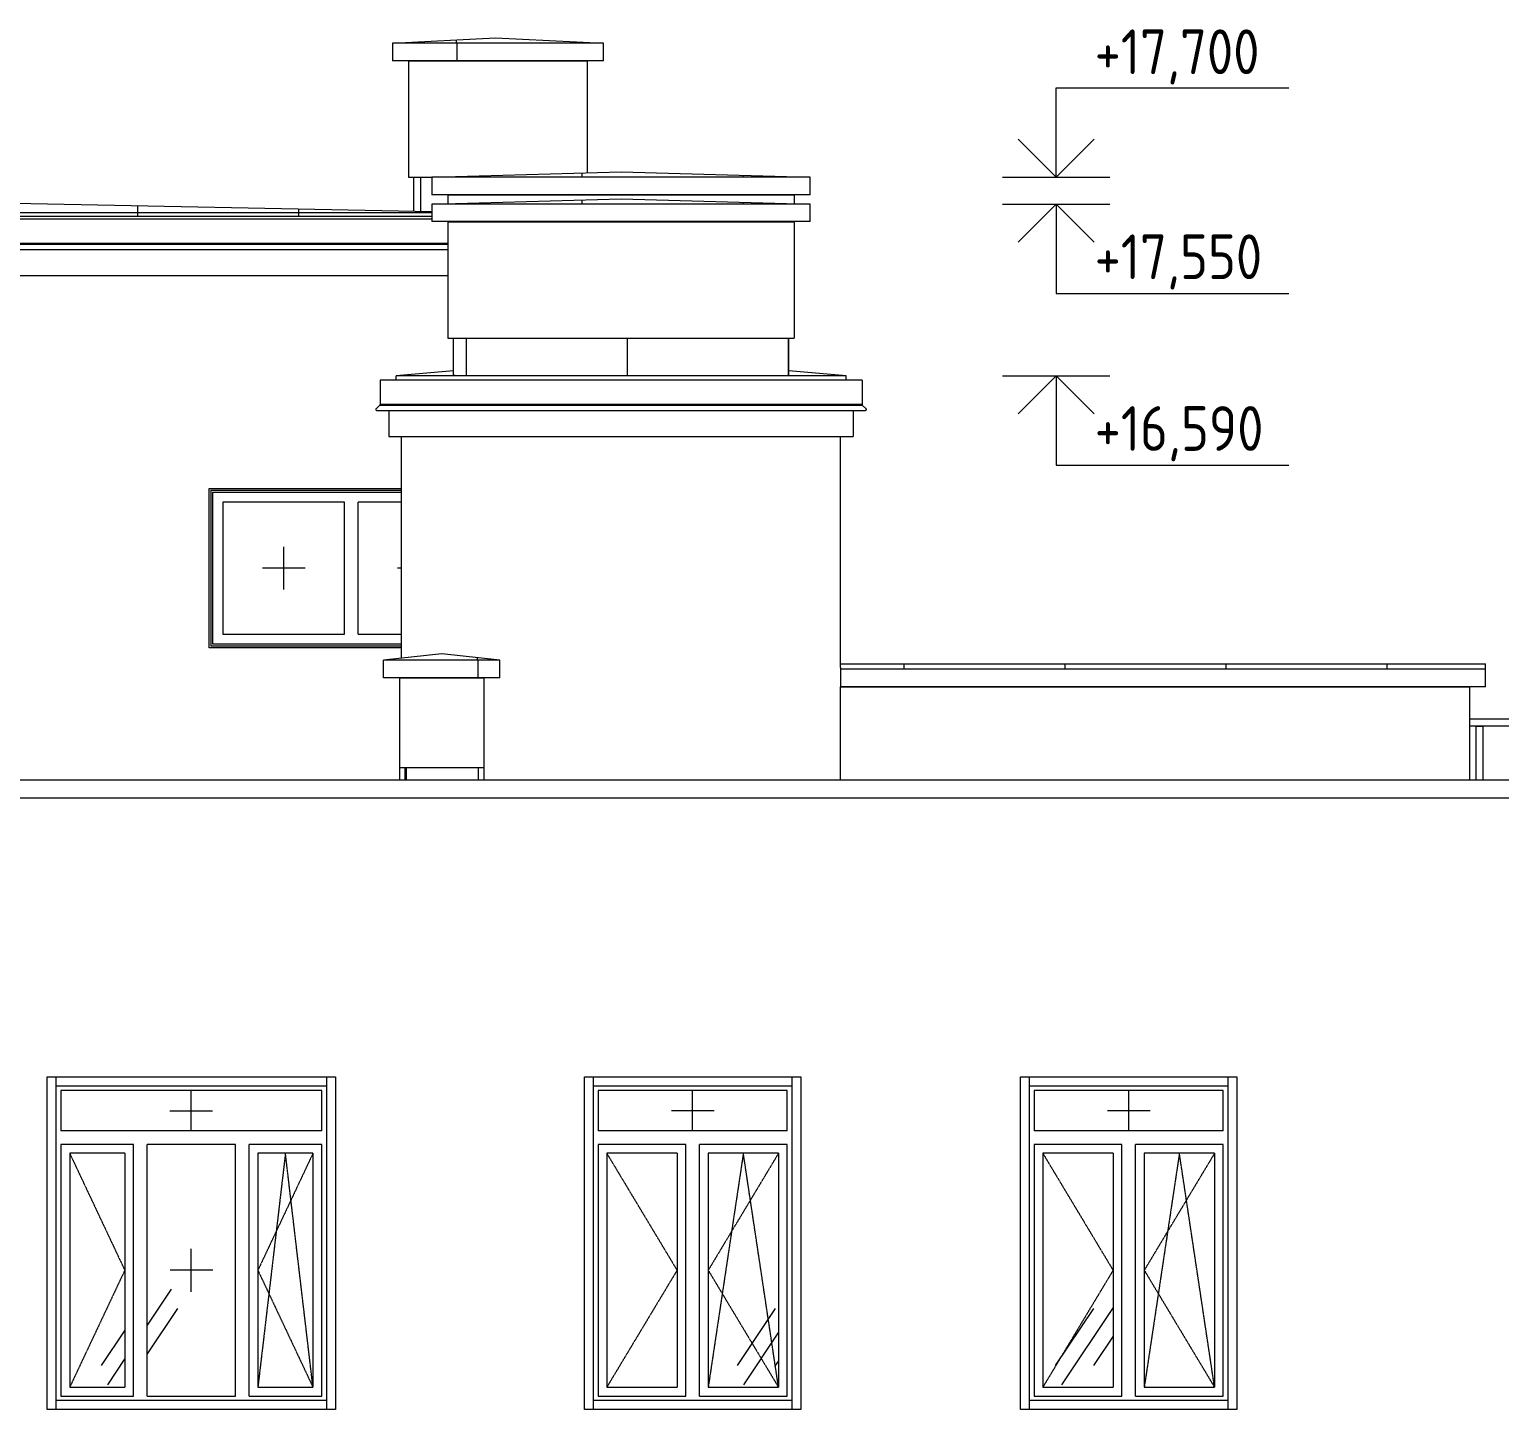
# Model space of a CAD drawing. Header units: millimetres. Extents: x -515342 to 330399, y -224905 to 507333.
# Drawn here: x 186898 to 195116, y -40319 to -32602 of the extents above; entities that cross this region are included whole.
import ezdxf

# ---------------------------------------------------------------- set-up
doc = ezdxf.new("R2010")
doc.units = ezdxf.units.MM
doc.linetypes.add('ASVP_Штриховая_ш2 п1', pattern=[3, 2, -1])
doc.layers.get('0').update_dxf_attribs({"lineweight": 0})
for name, color, linetype, lineweight in [('Аннотация', 7, 'Continuous', 0), ('Витраж', 7, 'Continuous', 0), ('Крыша', 7, 'Continuous', 0), ('Крыша штриховка', 7, 'Continuous', 0), ('Линии', 7, 'Continuous', 0), ('Обобщенные модели', 7, 'Continuous', 0), ('Ограждение', 7, 'Continuous', 0), ('Окна', 7, 'Continuous', 0), ('Окна открывание', 7, 'Continuous', 0), ('Отметки', 7, 'Continuous', 0), ('Стены внутренние', 7, 'Continuous', 0), ('Стены наружные', 7, 'Continuous', 0), ('Стены штриховка поверхности', 7, 'Continuous', 0)]:
    doc.layers.add(name, color=color, linetype=linetype, lineweight=lineweight)
doc.styles.add('GOST Common_1', font='', dxfattribs={"width": 0.9, "height": 250})
doc.styles.get('GOST Common_1').set_extended_font_data('GOST Common')
pattern_1 = [(236.31, (997.1, 1244.6), (-1777.996, -3556.002), [641.07, -5769.6]), (236.31, (1032.67, 1137.9), (-1777.996, -3556.002), [384.64, -6026.03]), (236.31, (819.3, 1137.9), (-1777.996, -3556.002), [384.64, -6026.03])]

# ---------------------------------------------------------------- blocks, each defined once
blk = doc.blocks.new('Окно_ПВХ_2Створки_1Фрамуга-верх - АР_Окно_ОП_1820_h_х11700_2ст1фр-в-V19-Фасад Д-А_')
at = {"layer": 'Окна'}
h = blk.add_hatch(dxfattribs=at)
h.set_pattern_fill('FP_1', color=256, style=0, pattern_type=2)
h.set_pattern_definition(pattern_1)
h.paths.add_polyline_path([(-4517.4, 10935), (-4517.8, 12243), (-4910.4, 12243), (-4910.4, 10935), (-4517.8, 10935)])
for p, q in [((-4468.4, 12594), (-5526.4, 12594)), ((-5526.4, 12594), (-5526.4, 12368)), ((-4468.4, 12368), (-4468.4, 12594)), ((-4468.4, 12368), (-5526.4, 12368)), ((-5035.4, 12292), (-5526.4, 12292)), ((-5526.4, 12292), (-5526.4, 10886)), ((-5035.4, 10886), (-5035.4, 12292)), ((-4468.4, 12292), (-4959.4, 12292)), ((-4959.4, 10886), (-4959.4, 12292)), ((-4468.4, 10886), (-4468.4, 12292)), ((-5477.4, 12243), (-5477.4, 10935)), ((-5084.4, 12243), (-5477.4, 12243)), ((-5084.4, 12243), (-5084.4, 10935)), ((-4910.4, 12243), (-4910.4, 10935)), ((-4517.4, 12243), (-4910.4, 12243)), ((-4517.4, 12243), (-4517.4, 10935)), ((-5477.4, 10935), (-5084.4, 10935)), ((-4910.4, 10935), (-4517.4, 10935)), ((-5526.4, 10886), (-5035.4, 10886)), ((-4959.4, 10886), (-4468.4, 10886))]:
    blk.add_line(p, q, dxfattribs=at)
at = {"layer": 'Окна открывание', "linetype": 'ASVP_Штриховая_ш2 п1'}
for p, q in [((-4997.4, 12368), (-4997.4, 12594)), ((-4877.4, 12481), (-5117.4, 12481)), ((-5477.4, 12243), (-5084.4, 11589)), ((-4713.9, 12243), (-4910.4, 10935)), ((-4517.4, 12243), (-4910.4, 11589)), ((-4517.4, 10935), (-4713.9, 12243)), ((-5084.4, 11589), (-5477.4, 10935)), ((-4910.4, 11589), (-4517.4, 10935))]:
    blk.add_line(p, q, dxfattribs=at)
blk = doc.blocks.new('Окно_ПВХ_2Створки_1Фрамуга-верх - АР_Окно_ОП_1820_h_х11700_2ст1фр-в-V20-Фасад Д-А_')
at = {"layer": 'Окна'}
h = blk.add_hatch(dxfattribs=at)
h.set_pattern_fill('FP_1', color=256, style=0, pattern_type=2)
h.set_pattern_definition(pattern_1)
h.paths.add_polyline_path([(-2646.9, 10935), (-2646.9, 12243), (-3039.9, 12243), (-3039.9, 10935), (-2661, 10935)])
for p, q in [((-2030.9, 12594), (-3088.9, 12594)), ((-3088.9, 12594), (-3088.9, 12368)), ((-2030.9, 12368), (-2030.9, 12594)), ((-2030.9, 12368), (-3088.9, 12368)), ((-2597.9, 12292), (-3088.9, 12292)), ((-3088.9, 12292), (-3088.9, 10886)), ((-2597.9, 10886), (-2597.9, 12292)), ((-2030.9, 12292), (-2521.9, 12292)), ((-2521.9, 10886), (-2521.9, 12292)), ((-2030.9, 10886), (-2030.9, 12292)), ((-3039.9, 12243), (-3039.9, 10935)), ((-2646.9, 12243), (-3039.9, 12243)), ((-2646.9, 12243), (-2646.9, 10935)), ((-2472.9, 12243), (-2472.9, 10935)), ((-2079.9, 12243), (-2472.9, 12243)), ((-2079.9, 12243), (-2079.9, 10935)), ((-3039.9, 10935), (-2646.9, 10935)), ((-2472.9, 10935), (-2079.9, 10935)), ((-3088.9, 10886), (-2597.9, 10886)), ((-2521.9, 10886), (-2030.9, 10886))]:
    blk.add_line(p, q, dxfattribs=at)
at = {"layer": 'Окна открывание', "linetype": 'ASVP_Штриховая_ш2 п1'}
for p, q in [((-2559.9, 12368), (-2559.9, 12594)), ((-2439.9, 12481), (-2679.9, 12481)), ((-3039.9, 12243), (-2646.9, 11589)), ((-2276.4, 12243), (-2472.9, 10935)), ((-2079.9, 12243), (-2472.9, 11589)), ((-2079.9, 10935), (-2276.4, 12243)), ((-2646.9, 11589), (-3039.9, 10935)), ((-2472.9, 11589), (-2079.9, 10935))]:
    blk.add_line(p, q, dxfattribs=at)
blk = doc.blocks.new('Окно_ПВХ_3Створки_1Фрамуга-верх - АР_Окно_ОП_1820_h_х1570_3ст2фр-в-V21-Фасад Д-А_')
at = {"layer": 'Окна'}
h = blk.add_hatch(dxfattribs=at)
h.set_pattern_fill('FP_1', color=256, style=0, pattern_type=2)
h.set_pattern_definition(pattern_1)
h.paths.add_polyline_path([(-8479.7, 10935), (-8171.7, 10935), (-8171.7, 12243), (-8479.7, 12243), (-8479.7, 11063.7)])
at = {"layer": 'Окна открывание'}
h = blk.add_hatch(dxfattribs=at)
h.set_pattern_fill('FP_1', color=256, style=0, pattern_type=2)
h.set_pattern_definition(pattern_1)
h.paths.add_polyline_path([(-7552.7, 10886), (-7552.7, 12292), (-8046.7, 12292), (-8046.7, 10886), (-7767.1, 10886)])
at = {"layer": 'Окна'}
for p, q in [((-7070.7, 12594), (-8528.7, 12594)), ((-8528.7, 12594), (-8528.7, 12368)), ((-7070.7, 12368), (-7070.7, 12594)), ((-7070.7, 12368), (-8528.7, 12368)), ((-8122.7, 12292), (-8528.7, 12292)), ((-8528.7, 12292), (-8528.7, 10886)), ((-8122.7, 10886), (-8122.7, 12292)), ((-7552.7, 12292), (-8046.7, 12292)), ((-8046.7, 10886), (-8046.7, 12292)), ((-7552.7, 10886), (-7552.7, 12292)), ((-7070.7, 12292), (-7476.7, 12292)), ((-7476.7, 10886), (-7476.7, 12292)), ((-7070.7, 10886), (-7070.7, 12292)), ((-8479.7, 12243), (-8479.7, 10935)), ((-8171.7, 12243), (-8479.7, 12243)), ((-8171.7, 12243), (-8171.7, 10935)), ((-7427.7, 12243), (-7427.7, 10935)), ((-7119.7, 12243), (-7427.7, 12243)), ((-7119.7, 12243), (-7119.7, 10935)), ((-8479.7, 10935), (-8171.7, 10935)), ((-7427.7, 10935), (-7119.7, 10935)), ((-8528.7, 10886), (-8122.7, 10886)), ((-8046.7, 10886), (-7552.7, 10886)), ((-7476.7, 10886), (-7070.7, 10886))]:
    blk.add_line(p, q, dxfattribs=at)
at = {"layer": 'Окна открывание', "linetype": 'ASVP_Штриховая_ш2 п1'}
for p, q in [((-7799.7, 12368), (-7799.7, 12594)), ((-7919.7, 12481), (-7679.7, 12481)), ((-8479.7, 12243), (-8171.7, 11589)), ((-7273.7, 12243), (-7427.7, 10935)), ((-7119.7, 12243), (-7427.7, 11589)), ((-7119.7, 10935), (-7273.7, 12243)), ((-7799.7, 11469), (-7799.7, 11709)), ((-8171.7, 11589), (-8479.7, 10935)), ((-7679.7, 11589), (-7919.7, 11589)), ((-7427.7, 11589), (-7119.7, 10935))]:
    blk.add_line(p, q, dxfattribs=at)
blk = doc.blocks.new('Прямоугольный импост - АР_Откос_Металлический_50х330 Белый Правый-9899491-Фасад Д-А_')
at = {"layer": 'Витраж'}
for p, q in [((-3114.9, 2570), (-3114.9, 2620)), ((-3114.9, 2620), (-2004.9, 2620)), ((-3114.9, 2570), (-2004.9, 2570)), ((-2004.9, 2620), (-2004.9, 2570))]:
    blk.add_line(p, q, dxfattribs=at)
blk = doc.blocks.new('Прямоугольный импост - АР_Откос_Металлический_50х330 Белый Левый-9898759-Фасад Д-А_')
at = {"layer": 'Витраж'}
for p, q in [((-3114.9, 760), (-3114.9, 810)), ((-2004.9, 810), (-3114.9, 810)), ((-2004.9, 760), (-3114.9, 760)), ((-2004.9, 810), (-2004.9, 760))]:
    blk.add_line(p, q, dxfattribs=at)
blk = doc.blocks.new('Прямоугольный импост - АР_Откос_Металлический_50х330 Белый Правый-9899492-Фасад Д-А_')
at = {"layer": 'Витраж'}
for p, q in [((-2004.9, 2620), (-1954.9, 2620)), ((-2004.9, 2620), (-2004.9, 760)), ((-1954.9, 2620), (-1954.9, 760)), ((-1954.9, 760), (-2004.9, 760))]:
    blk.add_line(p, q, dxfattribs=at)
blk = doc.blocks.new('Прямоугольный импост - АР_Откос_Металлический_50х330 Белый Левый-9898760-Фасад Д-А_')
at = {"layer": 'Витраж'}
for p, q in [((-3164.9, 2620), (-3114.9, 2620)), ((-3164.9, 760), (-3164.9, 2620)), ((-3114.9, 760), (-3114.9, 2620)), ((-3114.9, 760), (-3164.9, 760))]:
    blk.add_line(p, q, dxfattribs=at)
blk = doc.blocks.new('Прямоугольный импост - АР_Откос_Металлический_50х330 Коричневый Правый-9899918-Фасад Д-А_')
at = {"layer": 'Витраж'}
for p, q in [((-8554.7, 2570), (-8554.7, 2620)), ((-8554.7, 2620), (-7044.7, 2620)), ((-8554.7, 2570), (-7044.7, 2570)), ((-7044.7, 2620), (-7044.7, 2570))]:
    blk.add_line(p, q, dxfattribs=at)
blk = doc.blocks.new('Прямоугольный импост - АР_Откос_Металлический_50х330 Коричневый Левый-9899772-Фасад Д-А_')
at = {"layer": 'Витраж'}
for p, q in [((-8554.7, 760), (-8554.7, 810)), ((-7044.7, 810), (-8554.7, 810)), ((-7044.7, 760), (-8554.7, 760)), ((-7044.7, 810), (-7044.7, 760))]:
    blk.add_line(p, q, dxfattribs=at)
blk = doc.blocks.new('Прямоугольный импост - АР_Откос_Металлический_50х330 Коричневый Правый-9899919-Фасад Д-А_')
at = {"layer": 'Витраж'}
for p, q in [((-7044.7, 2620), (-6994.7, 2620)), ((-7044.7, 2620), (-7044.7, 760)), ((-6994.7, 2620), (-6994.7, 760)), ((-6994.7, 760), (-7044.7, 760))]:
    blk.add_line(p, q, dxfattribs=at)
blk = doc.blocks.new('Прямоугольный импост - АР_Откос_Металлический_50х330 Коричневый Левый-9899773-Фасад Д-А_')
at = {"layer": 'Витраж'}
for p, q in [((-8604.7, 2620), (-8554.7, 2620)), ((-8604.7, 760), (-8604.7, 2620)), ((-8554.7, 760), (-8554.7, 2620)), ((-8554.7, 760), (-8604.7, 760))]:
    blk.add_line(p, q, dxfattribs=at)
blk = doc.blocks.new('СД_Люблино_Фасады_rvt-1-Фасад Д-А_')
at = {"layer": 'Витраж', "lineweight": 9}
for name, p in [('Прямоугольный импост - АР_Откос_Металлический_50х330 Коричневый Левый-9899773-Фасад Д-А_', (0, 10050)), ('Прямоугольный импост - АР_Откос_Металлический_50х330 Коричневый Правый-9899918-Фасад Д-А_', (0, 10050)), ('Прямоугольный импост - АР_Откос_Металлический_50х330 Коричневый Правый-9899919-Фасад Д-А_', (0, 10050)), ('Прямоугольный импост - АР_Откос_Металлический_50х330 Белый Левый-9898760-Фасад Д-А_', (-2437.5, 10050)), ('Прямоугольный импост - АР_Откос_Металлический_50х330 Белый Правый-9899491-Фасад Д-А_', (-2437.5, 10050)), ('Прямоугольный импост - АР_Откос_Металлический_50х330 Белый Правый-9899492-Фасад Д-А_', (-2437.5, 10050)), ('Прямоугольный импост - АР_Откос_Металлический_50х330 Белый Левый-9898760-Фасад Д-А_', (0, 10050)), ('Прямоугольный импост - АР_Откос_Металлический_50х330 Белый Правый-9899491-Фасад Д-А_', (0, 10050)), ('Прямоугольный импост - АР_Откос_Металлический_50х330 Белый Правый-9899492-Фасад Д-А_', (0, 10050)), ('Прямоугольный импост - АР_Откос_Металлический_50х330 Коричневый Левый-9899772-Фасад Д-А_', (0, 10050)), ('Прямоугольный импост - АР_Откос_Металлический_50х330 Белый Левый-9898759-Фасад Д-А_', (-2437.5, 10050)), ('Прямоугольный импост - АР_Откос_Металлический_50х330 Белый Левый-9898759-Фасад Д-А_', (0, 10050))]:
    blk.add_blockref(name, p, dxfattribs=at)
at = {"layer": 'Окна', "lineweight": 9}
for name in ['Окно_ПВХ_3Створки_1Фрамуга-верх - АР_Окно_ОП_1820_h_х1570_3ст2фр-в-V21-Фасад Д-А_', 'Окно_ПВХ_2Створки_1Фрамуга-верх - АР_Окно_ОП_1820_h_х11700_2ст1фр-в-V19-Фасад Д-А_', 'Окно_ПВХ_2Створки_1Фрамуга-верх - АР_Окно_ОП_1820_h_х11700_2ст1фр-в-V20-Фасад Д-А_']:
    blk.add_blockref(name, (0, 0), dxfattribs=at)
blk = doc.blocks.new('Окно_ПВХ_2Створки - АР_Окно_ОП_850_h_х1550_2ст-10187637-Фасад Д-А_')
at = {"layer": 'Окна открывание'}
h = blk.add_hatch(dxfattribs=at)
h.set_pattern_fill('FP_1', color=256, style=0, pattern_type=2)
h.set_pattern_definition(pattern_1)
h.paths.add_polyline_path([(-6625, 15146), (-6625, 15884), (-6867, 15884), (-6867, 15146)])
at = {"layer": 'Окна'}
for p, q in [((-7680, 15090), (-7680, 15940)), ((-7680, 15940), (-6625, 15940)), ((-7680, 15090), (-7680, 15940)), ((-7680, 15940), (-6625, 15940)), ((-6943, 15884), (-7624, 15884)), ((-7624, 15884), (-7624, 15146)), ((-6943, 15146), (-6943, 15884)), ((-6625, 15884), (-6867, 15884)), ((-6867, 15146), (-6867, 15884)), ((-7624, 15146), (-6943, 15146)), ((-6867, 15146), (-6625, 15146)), ((-6625, 15090), (-7680, 15090)), ((-6625, 15090), (-7680, 15090))]:
    blk.add_line(p, q, dxfattribs=at)
at = {"layer": 'Окна открывание', "linetype": 'ASVP_Штриховая_ш2 п1'}
for p, q in [((-7283.5, 15395), (-7283.5, 15635)), ((-7163.5, 15515), (-7403.5, 15515)), ((-6625, 15515), (-6646.5, 15515))]:
    blk.add_line(p, q, dxfattribs=at)
blk = doc.blocks.new('Ограждение - Ограждение-9651618-Фасад Д-А_')
at = {"layer": 'Ограждение'}
for p, q in [((-6655, 16567.7), (-6745, 16565)), ((-4050, 16565), (-6745, 16565)), ((-6745, 16565), (-6745, 16430)), ((-4140, 16567.7), (-4050, 16565)), ((-4050, 16565), (-4050, 16430)), ((-6746.2, 16426.7), (-6766.8, 16406.2)), ((-6762.7, 16396.4), (-4032.3, 16396.4)), ((-6746.2, 16426.7), (-4048.8, 16426.7)), ((-4050, 16430), (-6745, 16430)), ((-4048.8, 16426.7), (-4028.2, 16406.2))]:
    blk.add_line(p, q, dxfattribs=at)
for points in [[(-6766.8, 16406.2), (-6767.1, 16405.8), (-6767.7, 16405), (-6768.3, 16403.6), (-6768.5, 16402.1), (-6768.3, 16400.9), (-6768, 16399.9), (-6767.7, 16399.3), (-6767.3, 16398.7), (-6767, 16398.3), (-6766.7, 16398), (-6766.3, 16397.7), (-6765.9, 16397.4), (-6765.5, 16397.1), (-6764.9, 16396.8), (-6764.3, 16396.6), (-6763.8, 16396.5), (-6763.4, 16396.4), (-6763.1, 16396.4), (-6762.8, 16396.4), (-6762.7, 16396.4)], [(-4028.2, 16406.2), (-4027.9, 16405.8), (-4027.3, 16405), (-4026.7, 16403.6), (-4026.5, 16402.1), (-4026.7, 16400.9), (-4027, 16399.9), (-4027.3, 16399.3), (-4027.7, 16398.7), (-4028, 16398.3), (-4028.3, 16398), (-4028.7, 16397.7), (-4029.1, 16397.4), (-4029.5, 16397.1), (-4030.1, 16396.8), (-4030.7, 16396.6), (-4031.2, 16396.5), (-4031.6, 16396.4), (-4031.9, 16396.4), (-4032.2, 16396.4), (-4032.3, 16396.4)]]:
    blk.add_open_spline(points, degree=3, knots=[0, 0, 0, 0, 0.0833333, 0.1666667, 0.25, 0.3333333, 0.375, 0.4166667, 0.4583333, 0.4791667, 0.5, 0.5416667, 0.5625, 0.5833333, 0.625, 0.6666667, 0.6875, 0.7083333, 0.7291667, 0.75, 0.75, 0.75, 0.75], dxfattribs=at)
for points in [[(-6745, 16430), (-6745, 16429.6), (-6745.1, 16428.8), (-6745.5, 16427.7), (-6745.9, 16427), (-6746.2, 16426.7)], [(-4050, 16430), (-4050, 16429.6), (-4049.9, 16428.8), (-4049.5, 16427.7), (-4049.1, 16427), (-4048.8, 16426.7)]]:
    blk.add_open_spline(points, degree=3, dxfattribs=at)
blk = doc.blocks.new('Ограждение - Ограждение-9804452-Фасад Д-А_')
at = {"layer": 'Ограждение'}
for p, q in [((-13060, 17467.7), (-13150, 17465)), ((-6455, 17465), (-13150, 17465)), ((-13150, 17465), (-13150, 17330)), ((-13151.2, 17326.7), (-13171.8, 17306.2)), ((-13167.7, 17296.4), (-6365, 17296.4)), ((-13151.2, 17326.7), (-6365, 17326.7)), ((-6365, 17330), (-13150, 17330))]:
    blk.add_line(p, q, dxfattribs=at)
blk.add_open_spline([(-13171.8, 17306.2), (-13172.1, 17305.8), (-13172.7, 17305), (-13173.3, 17303.6), (-13173.5, 17302.1), (-13173.3, 17300.9), (-13173, 17299.9), (-13172.7, 17299.3), (-13172.3, 17298.7), (-13172, 17298.3), (-13171.7, 17298), (-13171.3, 17297.7), (-13170.9, 17297.4), (-13170.5, 17297.1), (-13169.9, 17296.8), (-13169.3, 17296.6), (-13168.8, 17296.5), (-13168.4, 17296.4), (-13168.1, 17296.4), (-13167.8, 17296.4), (-13167.7, 17296.4)], degree=3, knots=[0, 0, 0, 0, 0.0833333, 0.1666667, 0.25, 0.3333333, 0.375, 0.4166667, 0.4583333, 0.4791667, 0.5, 0.5416667, 0.5625, 0.5833333, 0.625, 0.6666667, 0.6875, 0.7083333, 0.7291667, 0.75, 0.75, 0.75, 0.75], dxfattribs=at)
blk.add_open_spline([(-13150, 17330), (-13150, 17329.6), (-13150.1, 17328.8), (-13150.5, 17327.7), (-13150.9, 17327), (-13151.2, 17326.7)], degree=3, dxfattribs=at)
blk = doc.blocks.new('Ограждение - Ограждение-9810127-Фасад Д-А_')
at = {"layer": 'Ограждение'}
for p, q in [((519, 14330), (-16124, 14330)), ((-16124, 14230), (519, 14230))]:
    blk.add_line(p, q, dxfattribs=at)
blk = doc.blocks.new('Прямоугольный импост - АР_Импост_40х40 _стойка ограждения на кровле_-10057260-Фасад Д-А_')
at = {"layer": 'Витраж'}
for p, q in [((-300, 14671), (-600, 14671)), ((-300, 14631), (-600, 14631))]:
    blk.add_line(p, q, dxfattribs=at)
blk = doc.blocks.new('Прямоугольный импост - АР_Импост_40х40 _стойка ограждения на кровле_-V130-Фасад Д-А_')
at = {"layer": 'Витраж'}
for p, q in [((-600, 14671), (-655, 14671)), ((-600, 14631), (-655, 14631))]:
    blk.add_line(p, q, dxfattribs=at)
blk = doc.blocks.new('Прямоугольный импост - АР_Импост_40х40 _стойка ограждения на кровле_-V131-Фасад Д-А_')
at = {"layer": 'Витраж'}
for p, q in [((-620, 14631), (-580, 14631)), ((-620, 14631), (-620, 14330)), ((-580, 14631), (-580, 14330))]:
    blk.add_line(p, q, dxfattribs=at)
blk = doc.blocks.new('откос_окно_штукатурка - АР_Отделка_Откос-10187838-Фасад Д-А_')
at = {"layer": 'Обобщенные модели'}
for p, q in [((-7700, 15950), (-7700, 15960)), ((-7700, 15960), (-6625, 15960)), ((-7700, 15070), (-7700, 15950)), ((-7690, 15950), (-7690, 15080)), ((-7690, 15950), (-6625, 15950)), ((-6625, 15070), (-7700, 15070)), ((-7690, 15080), (-6625, 15080))]:
    blk.add_line(p, q, dxfattribs=at)
blk = doc.blocks.new('Высотные отметки - Стрелка вверх-5091-Фасад Д-А_')
at = {"layer": 'Аннотация'}
for p, q in [((-19235.1, 700), (-20535.1, 700)), ((-19235.1, 200), (-19235.1, 700)), ((-19235.1, 200), (-19447.2, 412.1)), ((-19235.1, 200), (-19022.9, 412.1)), ((-18935.1, 200), (-19535.1, 200))]:
    blk.add_line(p, q, dxfattribs=at)
blk = doc.blocks.new('Высотные отметки - Стрелка вниз-5092-Фасад Д-А_')
at = {"layer": 'Аннотация'}
for p, q in [((-18939.5, 0), (-19539.5, 0)), ((-19239.5, 0), (-19451.7, -212.1)), ((-19239.5, 0), (-19239.5, -500)), ((-19239.5, 0), (-19027.4, -212.1)), ((-19239.5, -500), (-20539.5, -500))]:
    blk.add_line(p, q, dxfattribs=at)

msp = doc.modelspace()

# ---------------------------------------------------------------- hatches: boundary and pattern name
at = {"layer": 'Крыша штриховка'}
h = msp.add_hatch(dxfattribs=at)
h.set_pattern_fill('FP_35', color=256, style=0, pattern_type=2)
h.set_pattern_definition([(0, (195585.7, -31827.6), (0, 942.82), []), (90, (195585.7, -31827.6), (-900, 6e-14), [])])
h.paths.add_polyline_path([(190107.9839, -32678.982), (189503.2271, -32648.982), (188927.9839, -32678.982), (189228.4368, -32678.982)])
h = msp.add_hatch(dxfattribs=at)
h.set_pattern_fill('FP_34', color=256, style=0, pattern_type=2)
h.set_pattern_definition([(0, (195586, -38029), (0, 10000), []), (90, (195585.7, -38029.2), (-900, 6e-14), [])])
h.paths.add_polyline_path([(190107.9839, -32777.182), (190107.9839, -32678.982), (188927.9839, -32678.982), (188927.9839, -32777.182), (189228.4368, -32777.182)])
h = msp.add_hatch(dxfattribs=at)
h.set_pattern_fill('FP_29', color=256, style=0, pattern_type=2)
h.set_pattern_definition([(0, (196288, -32590.55), (0, 919.17), []), (90, (196288, -32590.55), (-900, 6e-14), [])])
h.paths.add_polyline_path([(190156.8352, -33428.982), (191262.9839, -33428.982), (190205.4839, -33398.982), (189147.9839, -33428.982), (189692.636, -33428.982)])
h = msp.add_hatch(dxfattribs=at)
h.set_pattern_fill('FP_37', color=256, style=0, pattern_type=2)
h.set_pattern_definition([(0, (195602.98, -34667.1), (0, 208.288), []), (90, (195603, -34667.1), (-900, 6e-14), [])])
h.paths.add_polyline_path([(189147.9839, -33648.982), (189147.9839, -33622.3413), (186514.135, -33568.982), (186287.9839, -33573.5896), (186287.9839, -33647.732), (184847.9839, -33647.5236), (184847.9839, -33602.5471), (183987.9839, -33620.4505), (183987.9839, -33647.732), (183047.9839, -33647.5236), (183047.9839, -33638.8086), (182542.9839, -33648.982), (188300.0384, -33648.982)])
h = msp.add_hatch(dxfattribs=at)
h.set_pattern_fill('FP_28', color=256, style=0, pattern_type=2)
h.set_pattern_definition([(0, (196288, -32739.3), (0, 919.17), []), (90, (196288, -32739.3), (-900, 6e-14), [])])
h.paths.add_polyline_path([(190156.8352, -33578.982), (191262.9839, -33578.982), (190205.4839, -33548.982), (189147.9839, -33578.982), (189692.636, -33578.982)])
h = msp.add_hatch(dxfattribs=at)
h.set_pattern_fill('FP_36', color=256, style=0, pattern_type=2)
h.set_pattern_definition([(0, (195603, -35204.2), (0, 540.127), []), (90, (195603, -35204.2), (-900, 6e-14), [])])
h.paths.add_polyline_path([(191462.9839, -34538.982), (191142.9839, -34510.8718), (191142.9839, -34535.7365), (189267.9839, -34535.1955), (189267.9839, -34511.107), (188947.9839, -34538.982), (191317.3333, -34538.982)])
h = msp.add_hatch(dxfattribs=at)
h.set_pattern_fill('FP_25', color=256, style=0, pattern_type=2)
h.set_pattern_definition([(0, (198402.98, -36138.4), (0, 167.679), []), (90, (198403, -36138.4), (-900, 6e-14), [])])
h.paths.add_polyline_path([(189228.4368, -36128.982), (189527.9839, -36128.982), (189202.9839, -36093.982), (188877.9839, -36128.982), (188996.3372, -36128.982)])
h = msp.add_hatch(dxfattribs=at)
h.set_pattern_fill('FP_24', color=256, style=0, pattern_type=2)
h.set_pattern_definition([(0, (198403, -38029), (0, 10000), []), (90, (198403, -38029.2), (-900, 6e-14), [])])
h.paths.add_polyline_path([(189460.5364, -36227.182), (189527.9839, -36227.182), (189527.9839, -36128.982), (188877.9839, -36128.982), (188877.9839, -36227.182), (189344.4866, -36227.182)])
h = msp.add_hatch(dxfattribs=at)
h.set_pattern_fill('FP_27', color=256, style=0, pattern_type=2)
h.set_pattern_definition([(0, (196288, -35317.3), (0, 919.17), []), (90, (196288, -35317.3), (-900, 6e-14), [])])
h.paths.add_polyline_path([(191432.9839, -36178.982), (195037.9839, -36178.982), (195037.9839, -36148.982), (191432.9839, -36148.982), (191432.9839, -36170.6743)])
at = {"layer": 'Стены штриховка поверхности'}
h = msp.add_hatch(dxfattribs=at)
h.set_pattern_fill('FP_49', color=256, style=0, pattern_type=2)
h.set_pattern_definition([(0, (189983, -38029), (0, 10000), []), (90, (189983, -38029.2), (-900, 6e-14), [])])
h.paths.add_polyline_path([(189147.9839, -33622.3413), (189147.9839, -33578.982), (189237.9839, -33576.4288), (189237.9839, -33529.182), (189987.9839, -33529.182), (189987.9839, -33527.182), (189147.9839, -33527.182), (189147.9839, -33429.182), (189057.9839, -33429.182), (189057.9839, -33620.518)])
h = msp.add_hatch(dxfattribs=at)
h.set_pattern_fill('FP_45', color=256, style=0, pattern_type=2)
h.set_pattern_definition([(0, (191138, -38029), (0, 10000), []), (90, (191138, -38029.2), (-900, 6e-14), [])])
h.paths.add_polyline_path([(190156.8352, -34535.7365), (191142.9839, -34535.7365), (191142.9839, -34329.182), (189277.9839, -34329.182), (189277.9839, -34535.7365), (190040.7854, -34535.7365)])
h = msp.add_hatch(dxfattribs=at)
h.set_pattern_fill('FP_46', color=256, style=0, pattern_type=2)
h.set_pattern_definition([(0, (189003, -38029), (0, 10000), []), (90, (189003, -38029.2), (-900, 6e-14), [])])
h.paths.add_polyline_path([(189007.9839, -36799.182), (189007.9839, -36729.182), (188997.9839, -36729.182), (188997.9839, -36799.182)])

# ---------------------------------------------------------------- linework, layer by layer
at = {"layer": 'Крыша'}
for p, q in [((188927.9839, -32678.982), (189503.2271, -32648.982)), ((188927.9839, -32678.982), (188927.9839, -32777.182)), ((190107.9839, -32678.982), (188927.9839, -32678.982)), ((189503.2271, -32648.982), (190107.9839, -32678.982)), ((190107.9839, -32777.182), (190107.9839, -32678.982)), ((190107.9839, -32777.182), (188927.9839, -32777.182)), ((189147.9839, -33428.982), (190205.4839, -33398.982)), ((189147.9839, -33428.982), (189147.9839, -33527.182)), ((191262.9839, -33428.982), (189147.9839, -33428.982)), ((190205.4839, -33398.982), (191262.9839, -33428.982)), ((191262.9839, -33527.182), (191262.9839, -33428.982)), ((191262.9839, -33527.182), (189147.9839, -33527.182)), ((189147.9839, -33622.3413), (186514.135, -33568.982)), ((189147.9839, -33578.982), (190205.4839, -33548.982)), ((189147.9839, -33578.982), (189147.9839, -33677.182)), ((191262.9839, -33578.982), (189147.9839, -33578.982)), ((190205.4839, -33548.982), (191262.9839, -33578.982)), ((191262.9839, -33677.182), (191262.9839, -33578.982)), ((189147.9839, -33648.982), (182542.9839, -33648.982)), ((191262.9839, -33677.182), (189147.9839, -33677.182)), ((189267.9839, -34511.107), (188947.9839, -34538.982)), ((191462.9839, -34538.982), (191142.9839, -34510.8718)), ((188947.9839, -34561.482), (188947.9839, -34538.982)), ((191462.9839, -34538.982), (188947.9839, -34538.982)), ((191462.9839, -34561.482), (191462.9839, -34538.982)), ((189202.9839, -36093.982), (188877.9839, -36128.982)), ((188877.9839, -36227.182), (188877.9839, -36128.982)), ((189527.9839, -36128.982), (188877.9839, -36128.982)), ((189527.9839, -36128.982), (189202.9839, -36093.982)), ((189527.9839, -36227.182), (189527.9839, -36128.982)), ((191432.9839, -36148.982), (195037.9839, -36148.982)), ((195037.9839, -36277.182), (195037.9839, -36148.982)), ((189527.9839, -36227.182), (188877.9839, -36227.182)), ((191432.9839, -36170.6743), (191432.9839, -36277.182)), ((195037.9839, -36178.982), (191432.9839, -36178.982)), ((195037.9839, -36277.182), (191432.9839, -36277.182)), ((192437.6867, -36277.182), (192437.6867, -36279.182))]:
    msp.add_line(p, q, dxfattribs=at)
at = {"layer": 'Линии'}
for p, q in [((192462.9839, -33428.982), (192762.9839, -33428.982)), ((192462.9839, -33578.982), (192762.9839, -33578.982)), ((192462.9839, -34539.182), (192762.9839, -34539.182))]:
    msp.add_line(p, q, dxfattribs=at)
at = {"layer": 'Отметки'}
for p, q in [((192462.9839, -33428.982), (192638.2594, -33428.982)), ((192462.9839, -33578.982), (192638.2594, -33578.982)), ((192462.9839, -34539.182), (192638.2594, -34539.182))]:
    msp.add_line(p, q, dxfattribs=at)
at = {"layer": 'Стены внутренние'}
for p, q in [((190017.9839, -32779.182), (189017.9839, -32779.182)), ((189017.9839, -32779.182), (189017.9839, -33429.182)), ((190017.9839, -33404.3011), (190017.9839, -32779.182)), ((189017.9839, -33429.182), (189147.9839, -33429.182)), ((191172.9839, -33529.182), (189237.9839, -33529.182)), ((189237.9839, -33529.182), (189237.9839, -33576.4288)), ((191172.9839, -33529.182), (191172.9839, -33576.4288)), ((189237.9839, -33677.182), (189237.9839, -34329.182)), ((191172.9839, -33679.182), (189237.9839, -33679.182)), ((191172.9839, -33677.182), (191172.9839, -34329.182)), ((182502.9839, -33979.182), (189237.9839, -33979.182)), ((189237.9839, -34329.182), (191172.9839, -34329.182)), ((188907.9839, -34732.5903), (188907.9839, -34879.182)), ((191502.9839, -34732.5758), (191502.9839, -34879.182)), ((188907.9839, -34879.182), (191502.9839, -34879.182)), ((188977.9839, -36118.2127), (188977.9839, -34879.182)), ((191432.9839, -36170.6743), (191432.9839, -34879.182)), ((187902.9839, -35169.182), (188977.9839, -35169.182)), ((187902.9839, -36059.182), (187902.9839, -35169.182)), ((188977.9839, -36059.182), (187902.9839, -36059.182)), ((188967.9839, -36729.182), (188967.9839, -36229.182)), ((189437.9839, -36229.182), (188967.9839, -36229.182)), ((188977.9839, -36229.182), (188977.9839, -36227.182)), ((189437.9839, -36229.182), (189437.9839, -36729.182)), ((191432.9839, -36799.182), (191432.9839, -36277.182)), ((194947.9839, -36279.182), (191432.9839, -36279.182)), ((194947.9839, -36279.182), (194947.9839, -36799.182)), ((188967.9839, -36729.182), (189437.9839, -36729.182)), ((188967.9839, -36799.182), (188967.9839, -36729.182)), ((189437.9839, -36729.182), (189437.9839, -36799.182))]:
    msp.add_line(p, q, dxfattribs=at)
at = {"layer": 'Стены наружные'}
for p, q in [((189047.9839, -33620.3154), (189047.9839, -33429.182)), ((189987.9839, -33529.182), (189987.9839, -33527.182)), ((189267.9839, -34535.7365), (189267.9839, -34329.182)), ((191142.9839, -34535.7365), (191142.9839, -34329.182)), ((189267.9839, -34535.7365), (189277.9839, -34535.7365)), ((188997.9839, -36799.182), (188997.9839, -36729.182)), ((189407.9839, -36799.182), (189407.9839, -36729.182))]:
    msp.add_line(p, q, dxfattribs=at)

# ---------------------------------------------------------------- block references
msp.add_blockref('СД_Люблино_Фасады_rvt-1-Фасад Д-А_', (195602.9839, -51129.182))
at = {"layer": 'Витраж'}
for name in ['Прямоугольный импост - АР_Импост_40х40 _стойка ограждения на кровле_-V130-Фасад Д-А_', 'Прямоугольный импост - АР_Импост_40х40 _стойка ограждения на кровле_-10057260-Фасад Д-А_', 'Прямоугольный импост - АР_Импост_40х40 _стойка ограждения на кровле_-V131-Фасад Д-А_']:
    msp.add_blockref(name, (195602.9839, -51129.182), dxfattribs=at)
at = {"layer": 'Обобщенные модели'}
msp.add_blockref('откос_окно_штукатурка - АР_Отделка_Откос-10187838-Фасад Д-А_', (195602.9839, -51129.182), dxfattribs=at)
at = {"layer": 'Ограждение'}
for name in ['Ограждение - Ограждение-9804452-Фасад Д-А_', 'Ограждение - Ограждение-9651618-Фасад Д-А_', 'Ограждение - Ограждение-9810127-Фасад Д-А_']:
    msp.add_blockref(name, (195602.9839, -51129.182), dxfattribs=at)
at = {"layer": 'Окна'}
msp.add_blockref('Окно_ПВХ_2Створки - АР_Окно_ОП_850_h_х1550_2ст-10187637-Фасад Д-А_', (195602.9839, -51129.182), dxfattribs=at)
at = {"layer": 'Отметки', "extrusion": (0, 0, -1)}
for name, p in [('Высотные отметки - Стрелка вверх-5091-Фасад Д-А_', (-173403.1838, -33628.982)), ('Высотные отметки - Стрелка вниз-5092-Фасад Д-А_', (-173398.7199, -33578.982)), ('Высотные отметки - Стрелка вниз-5092-Фасад Д-А_', (-173398.7199, -34539.182))]:
    msp.add_blockref(name, p, dxfattribs=at)

# ---------------------------------------------------------------- texts
at = {"layer": 'Отметки', "char_height": 250, "width": 1164.590943, "attachment_point": 1, "line_spacing_factor": 1.022761, "style": 'GOST Common_1'}
for s, insert in [('+17,700', (192853.0132, -32602.2749)), ('+17,550', (192853.0132, -33748.4253)), ('+16,590', (192853.0132, -34708.6253))]:
    msp.add_mtext(s, dxfattribs=dict(at, insert=insert))

doc.saveas('drawing.dxf')
